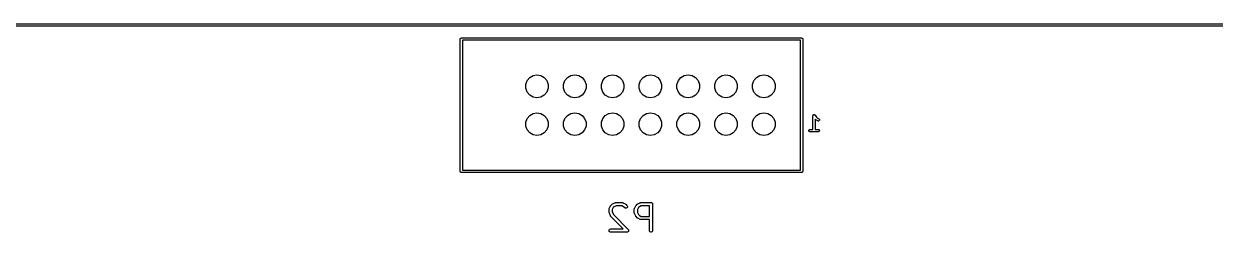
# Model space of a CAD drawing. Extents: x 25 to 346, y -457 to -16.
# Drawn here: x 105.4 to 185.4, y -30.4 to -16.4 of the extents above; entities that cross this region are included whole.
import ezdxf

# ---------------------------------------------------------------- set-up
doc = ezdxf.new("R2010")
doc.units = 0
doc.header["$MEASUREMENT"] = 0
doc.layers.add('BLACK', color=7, linetype='CONTINUOUS')

msp = doc.modelspace()

# ---------------------------------------------------------------- linework, layer by layer
at = {"layer": 'Black'}
for p, q in [((25.4, -16.435), (345.44, -16.435)), ((345.365, -16.585), (25.475, -16.585)), ((134.697, -17.4625), (134.699, -17.456)), ((134.697, -26.3525), (134.697, -17.4625)), ((134.699, -17.4495), (134.701, -17.4433)), ((134.699, -17.456), (134.699, -17.4495)), ((134.701, -17.4433), (134.702, -17.4368)), ((134.702, -17.4368), (134.705, -17.4312)), ((134.705, -17.4312), (134.707, -17.425)), ((134.707, -17.425), (134.712, -17.42)), ((134.712, -17.42), (134.715, -17.4143)), ((134.715, -17.4143), (134.72, -17.4101)), ((134.72, -17.4101), (134.724, -17.405)), ((134.724, -17.405), (134.73, -17.4018)), ((134.73, -17.4018), (134.735, -17.3975)), ((134.735, -17.3975), (134.741, -17.3953)), ((134.741, -17.3953), (134.747, -17.392)), ((134.747, -17.392), (134.753, -17.3909)), ((134.753, -17.3909), (134.759, -17.3886)), ((134.759, -17.3886), (134.766, -17.3886)), ((134.766, -17.3886), (134.772, -17.3875)), ((134.772, -17.3875), (157.632, -17.3875)), ((134.847, -17.5375), (134.847, -26.2775)), ((157.557, -17.5375), (134.847, -17.5375)), ((157.557, -26.2775), (157.557, -17.5375)), ((157.632, -17.3875), (157.639, -17.3886)), ((157.639, -17.3886), (157.645, -17.3886)), ((157.645, -17.3886), (157.652, -17.3909)), ((157.652, -17.3909), (157.658, -17.392)), ((157.658, -17.392), (157.664, -17.3953)), ((157.664, -17.3953), (157.67, -17.3975)), ((157.67, -17.3975), (157.675, -17.4018)), ((157.675, -17.4018), (157.681, -17.405)), ((157.681, -17.405), (157.685, -17.4101)), ((157.685, -17.4101), (157.69, -17.4143)), ((157.69, -17.4143), (157.693, -17.42)), ((157.693, -17.42), (157.697, -17.425)), ((157.697, -17.425), (157.7, -17.4312)), ((157.7, -17.4312), (157.703, -17.4368)), ((157.703, -17.4368), (157.704, -17.4433)), ((157.704, -17.4433), (157.706, -17.4495)), ((157.706, -17.4495), (157.706, -17.456)), ((157.706, -17.456), (157.707, -17.4625)), ((157.707, -17.4625), (157.707, -26.3525)), ((139.361, -20.0515), (139.591, -19.9187)), ((139.591, -19.9187), (139.852, -19.8726)), ((139.852, -19.8726), (140.114, -19.9187)), ((140.114, -19.9187), (140.344, -20.0515)), ((141.901, -20.0515), (142.131, -19.9187)), ((142.131, -19.9187), (142.392, -19.8726)), ((142.392, -19.8726), (142.654, -19.9187)), ((142.654, -19.9187), (142.884, -20.0515)), ((144.441, -20.0515), (144.671, -19.9187)), ((144.671, -19.9187), (144.932, -19.8726)), ((144.932, -19.8726), (145.194, -19.9187)), ((145.194, -19.9187), (145.424, -20.0515)), ((146.981, -20.0515), (147.211, -19.9187)), ((147.211, -19.9187), (147.472, -19.8726)), ((147.472, -19.8726), (147.734, -19.9187)), ((147.734, -19.9187), (147.964, -20.0515)), ((149.521, -20.0515), (149.751, -19.9187)), ((149.751, -19.9187), (150.012, -19.8726)), ((150.012, -19.8726), (150.274, -19.9187)), ((150.274, -19.9187), (150.504, -20.0515)), ((152.061, -20.0515), (152.291, -19.9187)), ((152.291, -19.9187), (152.552, -19.8726)), ((152.552, -19.8726), (152.814, -19.9187)), ((152.814, -19.9187), (153.044, -20.0515)), ((154.601, -20.0515), (154.831, -19.9187)), ((154.831, -19.9187), (155.092, -19.8726)), ((155.092, -19.8726), (155.354, -19.9187)), ((155.354, -19.9187), (155.584, -20.0515)), ((139.099, -20.5047), (139.19, -20.255)), ((139.099, -20.7703), (139.099, -20.5047)), ((139.19, -21.02), (139.099, -20.7703)), ((139.19, -20.255), (139.361, -20.0515)), ((140.344, -20.0515), (140.515, -20.255)), ((140.515, -20.255), (140.606, -20.5047)), ((140.606, -20.7703), (140.515, -21.02)), ((140.606, -20.5047), (140.606, -20.7703)), ((141.639, -20.5047), (141.73, -20.255)), ((141.639, -20.7703), (141.639, -20.5047)), ((141.73, -21.02), (141.639, -20.7703)), ((141.73, -20.255), (141.901, -20.0515)), ((142.884, -20.0515), (143.055, -20.255)), ((143.055, -20.255), (143.146, -20.5047)), ((143.146, -20.7703), (143.055, -21.02)), ((143.146, -20.5047), (143.146, -20.7703)), ((144.179, -20.5047), (144.27, -20.255)), ((144.179, -20.7703), (144.179, -20.5047)), ((144.27, -21.02), (144.179, -20.7703)), ((144.27, -20.255), (144.441, -20.0515)), ((145.424, -20.0515), (145.595, -20.255)), ((145.595, -20.255), (145.686, -20.5047)), ((145.686, -20.7703), (145.595, -21.02)), ((145.686, -20.5047), (145.686, -20.7703)), ((146.719, -20.5047), (146.81, -20.255)), ((146.719, -20.7703), (146.719, -20.5047)), ((146.81, -21.02), (146.719, -20.7703)), ((146.81, -20.255), (146.981, -20.0515)), ((147.964, -20.0515), (148.135, -20.255)), ((148.135, -20.255), (148.226, -20.5047)), ((148.226, -20.7703), (148.135, -21.02)), ((148.226, -20.5047), (148.226, -20.7703)), ((149.259, -20.5047), (149.35, -20.255)), ((149.259, -20.7703), (149.259, -20.5047)), ((149.35, -21.02), (149.259, -20.7703)), ((149.35, -20.255), (149.521, -20.0515)), ((150.504, -20.0515), (150.675, -20.255)), ((150.675, -20.255), (150.766, -20.5047)), ((150.766, -20.7703), (150.675, -21.02)), ((150.766, -20.5047), (150.766, -20.7703)), ((151.799, -20.5047), (151.89, -20.255)), ((151.799, -20.7703), (151.799, -20.5047)), ((151.89, -21.02), (151.799, -20.7703)), ((151.89, -20.255), (152.061, -20.0515)), ((153.044, -20.0515), (153.215, -20.255)), ((153.215, -20.255), (153.306, -20.5047)), ((153.306, -20.7703), (153.215, -21.02)), ((153.306, -20.5047), (153.306, -20.7703)), ((154.339, -20.5047), (154.43, -20.255)), ((154.339, -20.7703), (154.339, -20.5047)), ((154.43, -21.02), (154.339, -20.7703)), ((154.43, -20.255), (154.601, -20.0515)), ((155.584, -20.0515), (155.755, -20.255)), ((155.755, -20.255), (155.846, -20.5047)), ((155.846, -20.7703), (155.755, -21.02)), ((155.846, -20.5047), (155.846, -20.7703)), ((139.361, -21.2235), (139.19, -21.02)), ((139.591, -21.3563), (139.361, -21.2235)), ((139.852, -21.4024), (139.591, -21.3563)), ((140.114, -21.3563), (139.852, -21.4024)), ((140.344, -21.2235), (140.114, -21.3563)), ((140.515, -21.02), (140.344, -21.2235)), ((141.901, -21.2235), (141.73, -21.02)), ((142.131, -21.3563), (141.901, -21.2235)), ((142.392, -21.4024), (142.131, -21.3563)), ((142.654, -21.3563), (142.392, -21.4024)), ((142.884, -21.2235), (142.654, -21.3563)), ((143.055, -21.02), (142.884, -21.2235)), ((144.441, -21.2235), (144.27, -21.02)), ((144.671, -21.3563), (144.441, -21.2235)), ((144.932, -21.4024), (144.671, -21.3563)), ((145.194, -21.3563), (144.932, -21.4024)), ((145.424, -21.2235), (145.194, -21.3563)), ((145.595, -21.02), (145.424, -21.2235)), ((146.981, -21.2235), (146.81, -21.02)), ((147.211, -21.3563), (146.981, -21.2235)), ((147.472, -21.4024), (147.211, -21.3563)), ((147.734, -21.3563), (147.472, -21.4024)), ((147.964, -21.2235), (147.734, -21.3563)), ((148.135, -21.02), (147.964, -21.2235)), ((149.521, -21.2235), (149.35, -21.02)), ((149.751, -21.3563), (149.521, -21.2235)), ((150.012, -21.4024), (149.751, -21.3563)), ((150.274, -21.3563), (150.012, -21.4024)), ((150.504, -21.2235), (150.274, -21.3563)), ((150.675, -21.02), (150.504, -21.2235)), ((152.061, -21.2235), (151.89, -21.02)), ((152.291, -21.3563), (152.061, -21.2235)), ((152.552, -21.4024), (152.291, -21.3563)), ((152.814, -21.3563), (152.552, -21.4024)), ((153.044, -21.2235), (152.814, -21.3563)), ((153.215, -21.02), (153.044, -21.2235)), ((154.601, -21.2235), (154.43, -21.02)), ((154.831, -21.3563), (154.601, -21.2235)), ((155.092, -21.4024), (154.831, -21.3563)), ((155.354, -21.3563), (155.092, -21.4024)), ((155.584, -21.2235), (155.354, -21.3563)), ((155.755, -21.02), (155.584, -21.2235)), ((139.591, -22.4587), (139.852, -22.4126)), ((139.852, -22.4126), (140.114, -22.4587)), ((142.131, -22.4587), (142.392, -22.4126)), ((142.392, -22.4126), (142.654, -22.4587)), ((144.671, -22.4587), (144.932, -22.4126)), ((144.932, -22.4126), (145.194, -22.4587)), ((147.211, -22.4587), (147.472, -22.4126)), ((147.472, -22.4126), (147.734, -22.4587)), ((149.751, -22.4587), (150.012, -22.4126)), ((150.012, -22.4126), (150.274, -22.4587)), ((152.291, -22.4587), (152.552, -22.4126)), ((152.552, -22.4126), (152.814, -22.4587)), ((154.831, -22.4587), (155.092, -22.4126)), ((155.092, -22.4126), (155.354, -22.4587)), ((139.099, -23.0447), (139.19, -22.795)), ((139.099, -23.3103), (139.099, -23.0447)), ((139.19, -22.795), (139.361, -22.5915)), ((139.361, -22.5915), (139.591, -22.4587)), ((140.114, -22.4587), (140.344, -22.5915)), ((140.344, -22.5915), (140.515, -22.795)), ((140.515, -22.795), (140.606, -23.0447)), ((140.606, -23.0447), (140.606, -23.3103)), ((141.639, -23.0447), (141.73, -22.795)), ((141.639, -23.3103), (141.639, -23.0447)), ((141.73, -22.795), (141.901, -22.5915)), ((141.901, -22.5915), (142.131, -22.4587)), ((142.654, -22.4587), (142.884, -22.5915)), ((142.884, -22.5915), (143.055, -22.795)), ((143.055, -22.795), (143.146, -23.0447)), ((143.146, -23.0447), (143.146, -23.3103)), ((144.179, -23.0447), (144.27, -22.795)), ((144.179, -23.3103), (144.179, -23.0447)), ((144.27, -22.795), (144.441, -22.5915)), ((144.441, -22.5915), (144.671, -22.4587)), ((145.194, -22.4587), (145.424, -22.5915)), ((145.424, -22.5915), (145.595, -22.795)), ((145.595, -22.795), (145.686, -23.0447)), ((145.686, -23.0447), (145.686, -23.3103)), ((146.719, -23.0447), (146.81, -22.795)), ((146.719, -23.3103), (146.719, -23.0447)), ((146.81, -22.795), (146.981, -22.5915)), ((146.981, -22.5915), (147.211, -22.4587)), ((147.734, -22.4587), (147.964, -22.5915)), ((147.964, -22.5915), (148.135, -22.795)), ((148.135, -22.795), (148.226, -23.0447)), ((148.226, -23.0447), (148.226, -23.3103)), ((149.259, -23.0447), (149.35, -22.795)), ((149.259, -23.3103), (149.259, -23.0447)), ((149.35, -22.795), (149.521, -22.5915)), ((149.521, -22.5915), (149.751, -22.4587)), ((150.274, -22.4587), (150.504, -22.5915)), ((150.504, -22.5915), (150.675, -22.795)), ((150.675, -22.795), (150.766, -23.0447)), ((150.766, -23.0447), (150.766, -23.3103)), ((151.799, -23.0447), (151.89, -22.795)), ((151.799, -23.3103), (151.799, -23.0447)), ((151.89, -22.795), (152.061, -22.5915)), ((152.061, -22.5915), (152.291, -22.4587)), ((152.814, -22.4587), (153.044, -22.5915)), ((153.044, -22.5915), (153.215, -22.795)), ((153.215, -22.795), (153.306, -23.0447)), ((153.306, -23.0447), (153.306, -23.3103)), ((154.339, -23.0447), (154.43, -22.795)), ((154.339, -23.3103), (154.339, -23.0447)), ((154.43, -22.795), (154.601, -22.5915)), ((154.601, -22.5915), (154.831, -22.4587)), ((155.354, -22.4587), (155.584, -22.5915)), ((155.584, -22.5915), (155.755, -22.795)), ((155.755, -22.795), (155.846, -23.0447)), ((155.846, -23.0447), (155.846, -23.3103)), ((158.397, -22.6099), (158.398, -22.6058)), ((158.397, -23.5349), (158.397, -22.6099)), ((158.398, -22.6016), (158.4, -22.593)), ((158.398, -22.6058), (158.398, -22.6016)), ((158.4, -22.593), (158.402, -22.5842)), ((158.402, -22.5842), (158.404, -22.5806)), ((158.404, -22.5806), (158.405, -22.5766)), ((158.405, -22.5766), (158.41, -22.5694)), ((158.41, -22.5694), (158.415, -22.5617)), ((158.415, -22.5617), (158.418, -22.559)), ((158.418, -22.559), (158.421, -22.5556)), ((158.421, -22.5556), (158.428, -22.5507)), ((158.428, -22.5507), (158.435, -22.5449)), ((158.435, -22.5449), (158.439, -22.5435)), ((158.439, -22.5435), (158.442, -22.5412)), ((158.442, -22.5412), (158.451, -22.5391)), ((158.451, -22.5391), (158.459, -22.536)), ((158.459, -22.536), (158.464, -22.536)), ((158.464, -22.536), (158.468, -22.535)), ((158.468, -22.535), (158.476, -22.536)), ((158.476, -22.536), (158.485, -22.536)), ((158.485, -22.536), (158.489, -22.5374)), ((158.489, -22.5374), (158.493, -22.5379)), ((158.493, -22.5379), (158.501, -22.5419)), ((158.501, -22.5419), (158.51, -22.5449)), ((158.51, -22.5449), (158.513, -22.5476)), ((158.513, -22.5476), (158.517, -22.5494)), ((158.517, -22.5494), (158.523, -22.5559)), ((158.523, -22.5559), (158.53, -22.5617)), ((158.53, -22.5617), (158.532, -22.5653)), ((158.532, -22.5653), (158.535, -22.5683)), ((158.535, -22.5683), (158.626, -22.705)), ((158.61, -22.901), (158.547, -22.8386)), ((158.547, -22.8386), (158.547, -23.5349)), ((158.62, -22.9079), (158.61, -22.901)), ((158.629, -22.9151), (158.62, -22.9079)), ((158.626, -22.705), (158.707, -22.7863)), ((158.725, -22.9627), (158.629, -22.9151)), ((158.707, -22.7863), (158.792, -22.8285)), ((158.75, -22.9701), (158.725, -22.9627)), ((158.776, -22.9685), (158.75, -22.9701)), ((158.799, -22.9582), (158.776, -22.9685)), ((158.792, -22.8285), (158.813, -22.844)), ((158.818, -22.9403), (158.799, -22.9582)), ((158.813, -22.844), (158.827, -22.8658)), ((158.83, -22.917), (158.818, -22.9403)), ((158.827, -22.8658), (158.833, -22.8911)), ((158.833, -22.8911), (158.83, -22.917)), ((139.19, -23.56), (139.099, -23.3103)), ((139.361, -23.7635), (139.19, -23.56)), ((139.591, -23.8963), (139.361, -23.7635)), ((139.852, -23.9424), (139.591, -23.8963)), ((140.114, -23.8963), (139.852, -23.9424)), ((140.344, -23.7635), (140.114, -23.8963)), ((140.515, -23.56), (140.344, -23.7635)), ((140.606, -23.3103), (140.515, -23.56)), ((141.73, -23.56), (141.639, -23.3103)), ((141.901, -23.7635), (141.73, -23.56)), ((142.131, -23.8963), (141.901, -23.7635)), ((142.392, -23.9424), (142.131, -23.8963)), ((142.654, -23.8963), (142.392, -23.9424)), ((142.884, -23.7635), (142.654, -23.8963)), ((143.055, -23.56), (142.884, -23.7635)), ((143.146, -23.3103), (143.055, -23.56)), ((144.27, -23.56), (144.179, -23.3103)), ((144.441, -23.7635), (144.27, -23.56)), ((144.671, -23.8963), (144.441, -23.7635)), ((144.932, -23.9424), (144.671, -23.8963)), ((145.194, -23.8963), (144.932, -23.9424)), ((145.424, -23.7635), (145.194, -23.8963)), ((145.595, -23.56), (145.424, -23.7635)), ((145.686, -23.3103), (145.595, -23.56)), ((146.81, -23.56), (146.719, -23.3103)), ((146.981, -23.7635), (146.81, -23.56)), ((147.211, -23.8963), (146.981, -23.7635)), ((147.472, -23.9424), (147.211, -23.8963)), ((147.734, -23.8963), (147.472, -23.9424)), ((147.964, -23.7635), (147.734, -23.8963)), ((148.135, -23.56), (147.964, -23.7635)), ((148.226, -23.3103), (148.135, -23.56)), ((149.35, -23.56), (149.259, -23.3103)), ((149.521, -23.7635), (149.35, -23.56)), ((149.751, -23.8963), (149.521, -23.7635)), ((150.012, -23.9424), (149.751, -23.8963)), ((150.274, -23.8963), (150.012, -23.9424)), ((150.504, -23.7635), (150.274, -23.8963)), ((150.675, -23.56), (150.504, -23.7635)), ((150.766, -23.3103), (150.675, -23.56)), ((151.89, -23.56), (151.799, -23.3103)), ((152.061, -23.7635), (151.89, -23.56)), ((152.291, -23.8963), (152.061, -23.7635)), ((152.552, -23.9424), (152.291, -23.8963)), ((152.814, -23.8963), (152.552, -23.9424)), ((153.044, -23.7635), (152.814, -23.8963)), ((153.215, -23.56), (153.044, -23.7635)), ((153.306, -23.3103), (153.215, -23.56)), ((154.43, -23.56), (154.339, -23.3103)), ((154.601, -23.7635), (154.43, -23.56)), ((154.831, -23.8963), (154.601, -23.7635)), ((155.092, -23.9424), (154.831, -23.8963)), ((155.354, -23.8963), (155.092, -23.9424)), ((155.584, -23.7635), (155.354, -23.8963)), ((155.755, -23.56), (155.584, -23.7635)), ((155.846, -23.3103), (155.755, -23.56)), ((158.113, -23.5969), (158.122, -23.5724)), ((158.113, -23.6229), (158.113, -23.5969)), ((158.122, -23.6474), (158.113, -23.6229)), ((158.122, -23.5724), (158.138, -23.5524)), ((158.138, -23.6673), (158.122, -23.6474)), ((158.138, -23.5524), (158.161, -23.5394)), ((158.161, -23.6804), (158.138, -23.6673)), ((158.161, -23.5394), (158.187, -23.5349)), ((158.187, -23.6849), (158.161, -23.6804)), ((158.187, -23.5349), (158.397, -23.5349)), ((158.758, -23.6849), (158.187, -23.6849)), ((158.547, -23.5349), (158.758, -23.5349)), ((158.758, -23.5349), (158.784, -23.5394)), ((158.784, -23.6804), (158.758, -23.6849)), ((158.784, -23.5394), (158.806, -23.5524)), ((158.806, -23.6673), (158.784, -23.6804)), ((158.806, -23.5524), (158.823, -23.5724)), ((158.823, -23.6474), (158.806, -23.6673)), ((158.823, -23.5724), (158.832, -23.5969)), ((158.832, -23.6229), (158.823, -23.6474)), ((158.832, -23.5969), (158.832, -23.6229)), ((134.699, -26.359), (134.697, -26.3525)), ((134.699, -26.3655), (134.699, -26.359)), ((134.701, -26.3717), (134.699, -26.3655)), ((134.702, -26.3782), (134.701, -26.3717)), ((134.705, -26.3838), (134.702, -26.3782)), ((134.707, -26.39), (134.705, -26.3838)), ((134.712, -26.395), (134.707, -26.39)), ((134.715, -26.4007), (134.712, -26.395)), ((134.72, -26.4049), (134.715, -26.4007)), ((134.724, -26.41), (134.72, -26.4049)), ((134.73, -26.4132), (134.724, -26.41)), ((134.735, -26.4175), (134.73, -26.4132)), ((134.847, -26.2775), (157.557, -26.2775)), ((157.675, -26.4132), (157.67, -26.4175)), ((157.681, -26.41), (157.675, -26.4132)), ((157.685, -26.4049), (157.681, -26.41)), ((157.69, -26.4007), (157.685, -26.4049)), ((157.693, -26.395), (157.69, -26.4007)), ((157.697, -26.39), (157.693, -26.395)), ((157.7, -26.3838), (157.697, -26.39)), ((157.703, -26.3782), (157.7, -26.3838)), ((157.704, -26.3717), (157.703, -26.3782)), ((157.706, -26.3655), (157.704, -26.3717)), ((157.707, -26.3525), (157.706, -26.359)), ((157.706, -26.359), (157.706, -26.3655)), ((134.741, -26.4197), (134.735, -26.4175)), ((134.747, -26.423), (134.741, -26.4197)), ((134.753, -26.4241), (134.747, -26.423)), ((134.759, -26.4264), (134.753, -26.4241)), ((134.766, -26.4264), (134.759, -26.4264)), ((134.772, -26.4275), (134.766, -26.4264)), ((157.632, -26.4275), (134.772, -26.4275)), ((157.639, -26.4264), (157.632, -26.4275)), ((157.645, -26.4264), (157.639, -26.4264)), ((157.652, -26.4241), (157.645, -26.4264)), ((157.658, -26.423), (157.652, -26.4241)), ((157.664, -26.4197), (157.658, -26.423)), ((157.67, -26.4175), (157.664, -26.4197)), ((144.709, -28.8442), (144.794, -28.6749)), ((144.794, -28.6749), (144.804, -28.661)), ((144.804, -28.661), (144.814, -28.6468)), ((144.814, -28.6468), (144.898, -28.5622)), ((144.898, -28.5622), (144.913, -28.5523)), ((144.913, -28.5523), (144.926, -28.5419)), ((144.979, -28.7871), (144.913, -28.918)), ((144.926, -28.5419), (145.096, -28.4573)), ((145.039, -28.7272), (144.979, -28.7871)), ((145.17, -28.6618), (145.039, -28.7272)), ((145.096, -28.4573), (145.102, -28.4555)), ((145.102, -28.4555), (145.107, -28.4524)), ((145.107, -28.4524), (145.12, -28.4502)), ((145.12, -28.4502), (145.132, -28.4466)), ((145.132, -28.4466), (145.138, -28.447)), ((145.138, -28.447), (145.144, -28.4459)), ((145.144, -28.4459), (145.567, -28.4459)), ((145.542, -28.6618), (145.17, -28.6618)), ((145.673, -28.7272), (145.542, -28.6618)), ((145.567, -28.4459), (145.574, -28.447)), ((145.574, -28.447), (145.58, -28.4466)), ((145.58, -28.4466), (145.592, -28.4502)), ((145.592, -28.4502), (145.604, -28.4524)), ((145.604, -28.4524), (145.61, -28.4555)), ((145.61, -28.4555), (145.616, -28.4573)), ((145.616, -28.4573), (145.785, -28.5419)), ((145.745, -28.7995), (145.673, -28.7272)), ((145.776, -28.821), (145.745, -28.7995)), ((145.785, -28.5419), (145.799, -28.5522)), ((145.799, -28.5522), (145.813, -28.5622)), ((145.813, -28.5622), (145.898, -28.6468)), ((145.883, -28.8116), (145.849, -28.8274)), ((145.91, -28.7851), (145.883, -28.8116)), ((145.898, -28.6468), (145.919, -28.6775)), ((145.926, -28.7511), (145.91, -28.7851)), ((145.919, -28.6775), (145.929, -28.7138)), ((145.929, -28.7138), (145.926, -28.7511)), ((146.402, -28.8442), (146.487, -28.6749)), ((146.487, -28.6749), (146.497, -28.661)), ((146.497, -28.661), (146.507, -28.6468)), ((146.507, -28.6468), (146.592, -28.5622)), ((146.592, -28.5622), (146.606, -28.5523)), ((146.606, -28.5523), (146.62, -28.5419)), ((146.672, -28.7871), (146.607, -28.918)), ((146.62, -28.5419), (146.789, -28.4573)), ((146.732, -28.7272), (146.672, -28.7871)), ((146.863, -28.6618), (146.732, -28.7272)), ((146.789, -28.4573), (146.795, -28.4555)), ((146.795, -28.4555), (146.8, -28.4524)), ((146.8, -28.4524), (146.813, -28.4502)), ((146.813, -28.4502), (146.825, -28.4466)), ((146.825, -28.4466), (146.831, -28.447)), ((146.831, -28.447), (146.837, -28.4459)), ((146.837, -28.4459), (147.515, -28.4459)), ((147.407, -28.6618), (146.863, -28.6618)), ((147.407, -29.3772), (147.407, -28.6618)), ((147.515, -28.4459), (147.524, -28.4475)), ((147.524, -28.4475), (147.533, -28.4475)), ((147.533, -28.4475), (147.542, -28.4508)), ((147.542, -28.4508), (147.552, -28.4524)), ((147.552, -28.4524), (147.56, -28.4571)), ((147.56, -28.4571), (147.569, -28.4603)), ((147.569, -28.4603), (147.576, -28.4664)), ((147.576, -28.4664), (147.584, -28.4711)), ((147.584, -28.4711), (147.59, -28.4784)), ((147.59, -28.4784), (147.597, -28.4844)), ((147.597, -28.4844), (147.602, -28.4926)), ((147.602, -28.4926), (147.608, -28.4999)), ((147.608, -28.4999), (147.611, -28.5087)), ((147.611, -28.5087), (147.616, -28.5169)), ((147.616, -28.5169), (147.618, -28.5262)), ((147.618, -28.5262), (147.621, -28.5351)), ((147.621, -28.5351), (147.621, -28.5445)), ((147.621, -28.5445), (147.623, -28.5538)), ((147.623, -28.5538), (147.623, -30.3318)), ((144.697, -28.8925), (144.699, -28.8864)), ((144.697, -29.0618), (144.697, -28.8925)), ((144.7, -29.0789), (144.697, -29.0618)), ((144.698, -28.8802), (144.702, -28.868)), ((144.699, -28.8864), (144.698, -28.8802)), ((144.703, -29.096), (144.7, -29.0789)), ((144.702, -28.868), (144.704, -28.8556)), ((144.788, -29.35), (144.703, -29.096)), ((144.704, -28.8556), (144.707, -28.8502)), ((144.707, -28.8502), (144.709, -28.8442)), ((144.791, -29.3554), (144.788, -29.35)), ((144.792, -29.3615), (144.791, -29.3554)), ((144.799, -29.3718), (144.792, -29.3615)), ((144.806, -29.3829), (144.799, -29.3718)), ((144.81, -29.3871), (144.806, -29.3829)), ((144.814, -29.3922), (144.81, -29.3871)), ((145.645, -30.2239), (144.814, -29.3922)), ((144.913, -28.918), (144.913, -29.0443)), ((144.913, -29.0443), (144.984, -29.2575)), ((144.984, -29.2575), (145.982, -30.2555)), ((145.812, -28.8307), (145.776, -28.821)), ((145.849, -28.8274), (145.812, -28.8307)), ((146.391, -28.8802), (146.395, -28.868)), ((146.392, -28.8864), (146.391, -28.8802)), ((146.391, -28.8925), (146.392, -28.8864)), ((146.391, -29.1465), (146.391, -28.8925)), ((146.392, -29.1526), (146.391, -29.1465)), ((146.391, -29.1588), (146.392, -29.1526)), ((146.395, -29.171), (146.391, -29.1588)), ((146.395, -28.868), (146.397, -28.8556)), ((146.397, -29.1834), (146.395, -29.171)), ((146.397, -28.8556), (146.4, -28.8502)), ((146.4, -29.1888), (146.397, -29.1834)), ((146.4, -28.8502), (146.402, -28.8442)), ((146.402, -29.1948), (146.4, -29.1888)), ((146.487, -29.3641), (146.402, -29.1948)), ((146.497, -29.378), (146.487, -29.3641)), ((146.507, -29.3922), (146.497, -29.378)), ((146.592, -29.4768), (146.507, -29.3922)), ((146.606, -29.4867), (146.592, -29.4768)), ((146.62, -29.4971), (146.606, -29.4867)), ((146.607, -28.918), (146.607, -29.121)), ((146.607, -29.121), (146.672, -29.2519)), ((146.789, -29.5817), (146.62, -29.4971)), ((146.672, -29.2519), (146.732, -29.3118)), ((146.732, -29.3118), (146.863, -29.3772)), ((146.795, -29.5835), (146.789, -29.5817)), ((146.8, -29.5866), (146.795, -29.5835)), ((146.813, -29.5888), (146.8, -29.5866)), ((146.825, -29.5924), (146.813, -29.5888)), ((146.831, -29.592), (146.825, -29.5924)), ((146.837, -29.5931), (146.831, -29.592)), ((147.407, -29.5931), (146.837, -29.5931)), ((146.863, -29.3772), (147.407, -29.3772)), ((147.407, -30.3318), (147.407, -29.5931)), ((144.699, -30.3131), (144.712, -30.2779)), ((144.699, -30.3506), (144.699, -30.3131)), ((144.712, -30.3858), (144.699, -30.3506)), ((144.712, -30.2779), (144.736, -30.2491)), ((144.736, -30.4145), (144.712, -30.3858)), ((144.736, -30.2491), (144.768, -30.2304)), ((144.768, -30.4333), (144.736, -30.4145)), ((144.768, -30.2304), (144.805, -30.2239)), ((144.805, -30.2239), (145.645, -30.2239)), ((145.971, -30.4169), (145.968, -30.4203)), ((145.975, -30.4145), (145.971, -30.4169)), ((145.985, -30.4037), (145.975, -30.4145)), ((145.982, -30.2555), (145.99, -30.2671)), ((145.994, -30.3938), (145.985, -30.4037)), ((145.99, -30.2671), (146, -30.2779)), ((145.996, -30.3894), (145.994, -30.3938)), ((146, -30.3858), (145.996, -30.3894)), ((146, -30.2779), (146.001, -30.2823)), ((146.004, -30.3726), (146, -30.3858)), ((146.001, -30.2823), (146.004, -30.2862)), ((146.004, -30.2862), (146.008, -30.2998)), ((146.01, -30.3598), (146.004, -30.3726)), ((146.008, -30.2998), (146.012, -30.3131)), ((146.011, -30.355), (146.01, -30.3598)), ((146.012, -30.3506), (146.011, -30.355)), ((146.012, -30.3131), (146.012, -30.3178)), ((146.012, -30.3178), (146.014, -30.3224)), ((146.014, -30.3224), (146.012, -30.3365)), ((146.012, -30.3365), (146.012, -30.3506)), ((147.413, -30.3688), (147.407, -30.3318)), ((147.432, -30.4012), (147.413, -30.3688)), ((147.461, -30.4253), (147.432, -30.4012)), ((147.597, -30.4012), (147.569, -30.4253)), ((147.616, -30.3688), (147.597, -30.4012)), ((147.623, -30.3318), (147.616, -30.3688)), ((144.805, -30.4398), (144.768, -30.4333)), ((145.906, -30.4398), (144.805, -30.4398)), ((145.92, -30.4373), (145.906, -30.4398)), ((145.934, -30.4361), (145.92, -30.4373)), ((145.938, -30.4341), (145.934, -30.4361)), ((145.943, -30.4333), (145.938, -30.4341)), ((145.955, -30.4262), (145.943, -30.4333)), ((145.968, -30.4203), (145.955, -30.4262)), ((147.496, -30.4381), (147.461, -30.4253)), ((147.533, -30.4381), (147.496, -30.4381)), ((147.569, -30.4253), (147.533, -30.4381))]:
    msp.add_line(p, q, dxfattribs=at)

doc.saveas('drawing.dxf')
